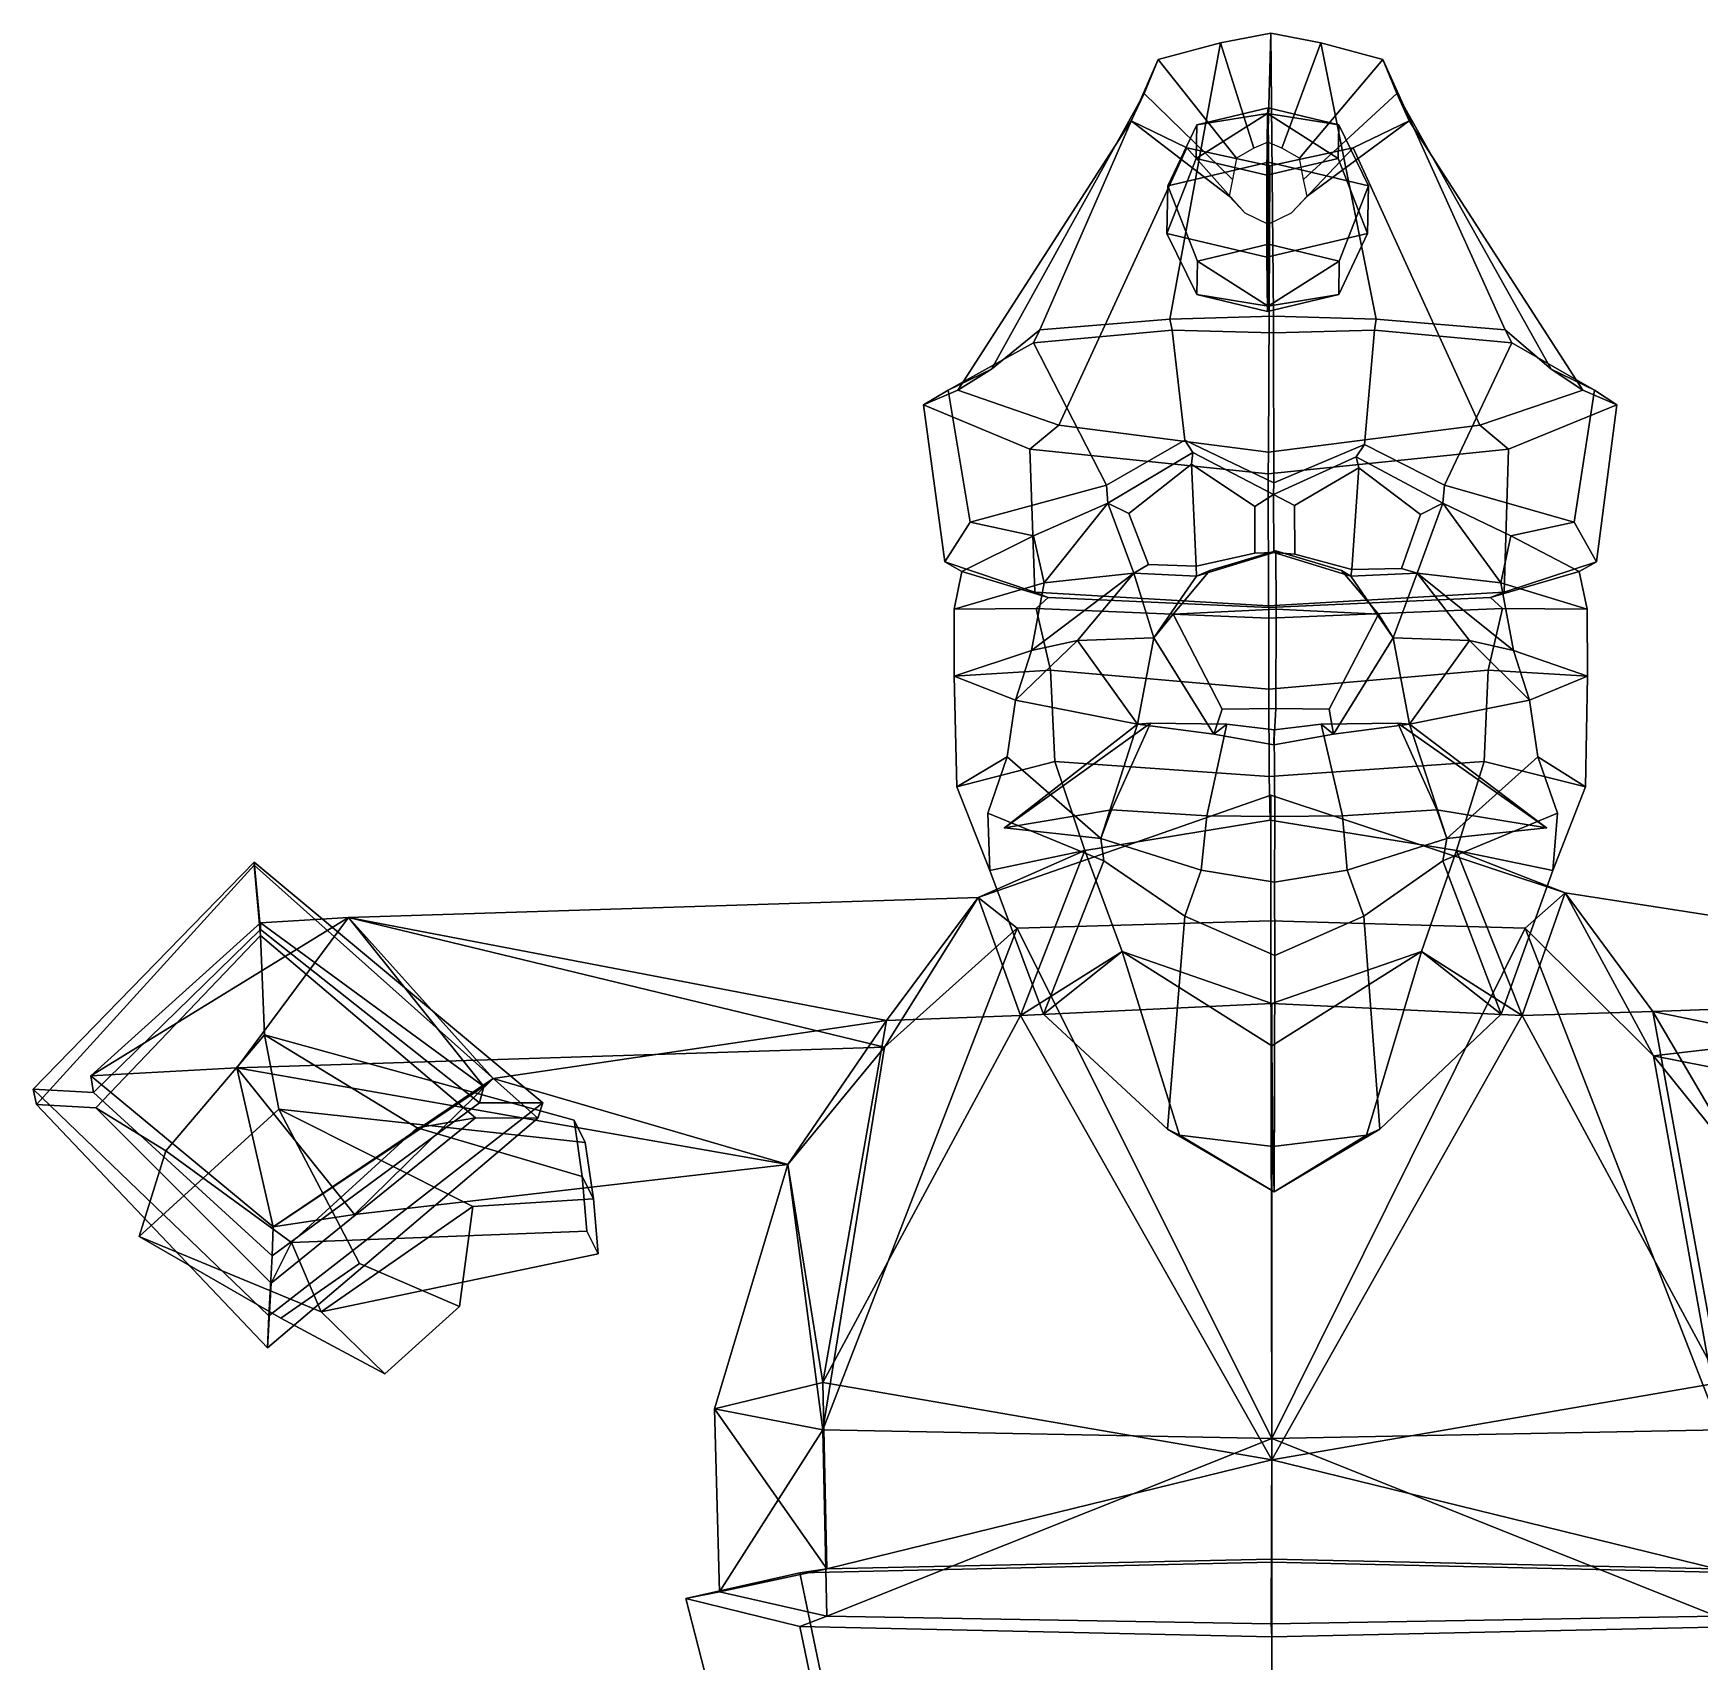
# Model space of a CAD drawing. Extents: x -239 to 241, y -156 to 322.
# Drawn here: x -239.1 to 80.6, y 9.8 to 322.1 of the extents above; entities that cross this region are included whole.
import ezdxf

# ---------------------------------------------------------------- set-up
doc = ezdxf.new("R2010")
doc.units = 0

msp = doc.modelspace()

# ---------------------------------------------------------------- linework, layer by layer
for p in [(-52.798885, 169.666107, 100.521751), (51.203724, 169.666107, 99.61412)]:
    msp.add_point(p)
for points in [[(-46.016918, 265.213959, 81.123314), (-21.045794, 267.260712, 93.713158), (-11.34784, 320.220154, 43.731018), (-23.301086, 317.052856, 41.160538)], [(-4.957281, 300.050537, -12.297106), (-8.289583, 298.093048, -11.343054), (-23.301086, 317.052856, 41.160538), (-11.34784, 320.220154, 43.731018)], [(-1.193587, 267.825073, 100.953796), (-1.708077, 322.068573, 45.207901), (-11.34784, 320.220154, 43.731018), (-21.045794, 267.260712, 93.713158)], [(-2.266672, 301.192902, -12.860397), (-4.957281, 300.050537, -12.297106), (-11.34784, 320.220154, 43.731018), (-1.708077, 322.068573, 45.207901)], [(-2.266672, 301.192902, -12.860397), (-1.708077, 322.068573, 45.207901), (7.904441, 320.220154, 43.563007), (0.433358, 300.050537, -12.344149)], [(-1.193587, 267.825073, 100.953796), (18.529222, 267.260712, 93.36779), (7.904441, 320.220154, 43.563007), (-1.708077, 322.068573, 45.207901)], [(0.433358, 300.050537, -12.344149), (7.904441, 320.220154, 43.563007), (19.811003, 317.052856, 40.784302), (3.781802, 298.093048, -11.448397)], [(43.276825, 265.213959, 80.344048), (19.811003, 317.052856, 40.784302), (7.904441, 320.220154, 43.563007), (18.529222, 267.260712, 93.36779)], [(-55.29467, 257.657654, 53.979977), (-46.016918, 265.213959, 81.123314), (-23.301086, 317.052856, 41.160538), (-26.027689, 310.529297, 35.675148)], [(-8.289583, 298.093048, -11.343054), (-9.022946, 294.06131, -9.431495), (-26.027689, 310.529297, 35.675148), (-23.301086, 317.052856, 41.160538)], [(3.781802, 298.093048, -11.448397), (19.811003, 317.052856, 40.784302), (22.44145, 310.529297, 35.252163), (4.548412, 294.06131, -9.549928)], [(52.079441, 257.657654, 53.042923), (22.44145, 310.529297, 35.252163), (19.811003, 317.052856, 40.784302), (43.276825, 265.213959, 80.344048)], [(-61.763802, 253.623352, 31.18281), (-55.29467, 257.657654, 53.979977), (-26.027689, 310.529297, 35.675148), (-28.518732, 305.26712, 31.252943)], [(-9.022946, 294.06131, -9.431495), (-9.696171, 290.809143, -7.888837), (-28.518732, 305.26712, 31.252943), (-26.027689, 310.529297, 35.675148)], [(4.548412, 294.06131, -9.549928), (22.44145, 310.529297, 35.252163), (24.854939, 305.26709, 30.787159), (5.248457, 290.809143, -8.019254)], [(58.149715, 253.623352, 30.136326), (24.854939, 305.26709, 30.787159), (22.44145, 310.529297, 35.252163), (52.079441, 257.657654, 53.042923)], [(-2.125353, 297.36087, 2.189), (-2.228648, 307.75589, -9.647657), (-15.895762, 304.530701, -16.260134), (-21.453592, 292.799805, -7.162437)], [(-2.228648, 307.75589, -9.647657), (-2.368761, 306.717957, -25.703238), (-15.895762, 304.530701, -16.260134)], [(-2.228648, 307.75589, -9.647657), (11.321014, 304.530701, -16.497646), (-2.368761, 306.717957, -25.703238)], [(-2.125353, 297.36087, 2.189), (17.036736, 292.799774, -7.498328), (11.321014, 304.530701, -16.497646), (-2.228648, 307.75589, -9.647657)], [(-42.355862, 246.895813, 10.474857), (-61.763802, 253.623352, 31.18281), (-28.518732, 305.26712, 31.252943), (-17.839388, 300.123169, 26.815699)], [(-9.696171, 290.809143, -7.888837), (-6.682232, 287.630066, -6.412876), (-17.839388, 300.123169, 26.815699), (-28.518732, 305.26712, 31.252943)], [(-21.453592, 292.799805, -7.162437), (-15.895762, 304.530701, -16.260134), (-16.013247, 298.080322, -29.722599), (-21.61974, 283.677551, -26.201311)], [(-15.895762, 304.530701, -16.260134), (-2.368761, 306.717957, -25.703238), (-16.013247, 298.080322, -29.722599)], [(-2.368761, 306.717957, -25.703238), (-2.463616, 294.855103, -36.572643), (-16.013247, 298.080322, -29.722599)], [(-2.368761, 306.717957, -25.703238), (11.203531, 298.080322, -29.96011), (-2.463616, 294.855103, -36.572643)], [(11.321014, 304.530701, -16.497646), (11.203531, 298.080322, -29.96011), (-2.368761, 306.717957, -25.703238)], [(5.248457, 290.809143, -8.019254), (24.854939, 305.26709, 30.787159), (14.09977, 300.123169, 26.53697), (2.260732, 287.630066, -6.490918)], [(17.036736, 292.799774, -7.498328), (16.870588, 283.677551, -26.537201), (11.203531, 298.080322, -29.96011), (11.321014, 304.530701, -16.497646)], [(38.383312, 246.895813, 9.770247), (14.09977, 300.123169, 26.53697), (24.854939, 305.26709, 30.787159), (58.149715, 253.623352, 30.136326)], [(-2.15047, 241.736938, -8.692386), (-42.355862, 246.895813, 10.474857), (-17.839388, 300.123169, 26.815699), (-1.895349, 296.657776, 23.749998)], [(-16.013247, 298.080322, -29.722599), (-2.463616, 294.855103, -36.572643), (-2.457648, 279.116455, -35.888664), (-21.61974, 283.677551, -26.201311)], [(-2.125353, 297.36087, 2.189), (-21.453592, 292.799805, -7.162437), (-15.786498, 278.397034, -3.739472), (-2.119384, 281.622223, 2.873005)], [(-6.682232, 287.630066, -6.412876), (-2.20192, 285.488342, -5.439939), (-1.895349, 296.657776, 23.749998), (-17.839388, 300.123169, 26.815699)], [(11.203531, 298.080322, -29.96011), (16.870588, 283.677551, -26.537201), (-2.457648, 279.116455, -35.888664), (-2.463616, 294.855103, -36.572643)], [(2.260732, 287.630066, -6.490918), (14.09977, 300.123169, 26.53697), (-1.895349, 296.657776, 23.749998), (-2.20192, 285.488342, -5.439939)], [(-2.15047, 241.736938, -8.692386), (-1.895349, 296.657776, 23.749998), (14.09977, 300.123169, 26.53697), (38.383312, 246.895813, 9.770247)], [(-2.125353, 297.36087, 2.189), (-2.119384, 281.622223, 2.873005), (11.430277, 278.397034, -3.976984), (17.036736, 292.799774, -7.498328)], [(-21.453592, 292.799805, -7.162437), (-21.61974, 283.677551, -26.201311), (-15.903982, 271.946686, -17.201937), (-15.786498, 278.397034, -3.739472)], [(17.036736, 292.799774, -7.498328), (11.430277, 278.397034, -3.976984), (11.312793, 271.946655, -17.439449), (16.870588, 283.677551, -26.537201)], [(-15.903982, 271.946686, -17.201937), (-21.61974, 283.677551, -26.201311), (-2.457648, 279.116455, -35.888664), (-2.354352, 268.721466, -24.051981)], [(-2.119384, 281.622223, 2.873005), (-15.786498, 278.397034, -3.739472), (-2.214247, 269.759399, -7.996341)], [(11.312793, 271.946655, -17.439449), (-2.354352, 268.721466, -24.051981), (-2.457648, 279.116455, -35.888664), (16.870588, 283.677551, -26.537201)], [(-2.119384, 281.622223, 2.873005), (-2.214247, 269.759399, -7.996341), (11.430277, 278.397034, -3.976984)], [(-15.786498, 278.397034, -3.739472), (-15.903982, 271.946686, -17.201937), (-2.214247, 269.759399, -7.996341)], [(11.430277, 278.397034, -3.976984), (-2.214247, 269.759399, -7.996341), (11.312793, 271.946655, -17.439449)], [(-2.214247, 269.759399, -7.996341), (-15.903982, 271.946686, -17.201937), (-2.354352, 268.721466, -24.051981)], [(-2.214247, 269.759399, -7.996341), (-2.354352, 268.721466, -24.051981), (11.312793, 271.946655, -17.439449)], [(-20.613739, 265.158417, 98.683395), (-21.045794, 267.260712, 93.713158), (-46.016918, 265.213959, 81.123314), (-47.218262, 262.681, 85.827499)], [(-1.161332, 264.602722, 104.649849), (-1.193587, 267.825073, 100.953796), (-21.045794, 267.260712, 93.713158), (-20.613739, 265.158417, 98.683395)], [(-1.161332, 264.602722, 104.649849), (18.183979, 265.158417, 98.34481), (18.529222, 267.260712, 93.36779), (-1.193587, 267.825073, 100.953796)], [(18.183979, 265.158417, 98.34481), (44.560089, 262.681, 85.02655), (43.276825, 265.213959, 80.344048), (18.529222, 267.260712, 93.36779)], [(-47.218262, 262.681, 85.827499), (-46.016918, 265.213959, 81.123314), (-55.29467, 257.657654, 53.979977), (-63.579624, 253.647614, 55.589005)], [(-33.249317, 235.43335, 92.817757), (-47.218262, 262.681, 85.827499), (-63.579624, 253.647614, 55.589005), (-59.36562, 228.281677, 74.700516)], [(-18.214466, 244.02417, 103.536911), (-20.613739, 265.158417, 98.683395), (-47.218262, 262.681, 85.827499), (-33.249317, 235.43335, 92.817757)], [(-1.133217, 235.832001, 107.871567), (-1.161332, 264.602722, 104.649849), (-20.613739, 265.158417, 98.683395), (-18.214466, 244.02417, 103.536911)], [(-1.133217, 235.832001, 107.871567), (16.274323, 243.222382, 103.331535), (18.183979, 265.158417, 98.34481), (-1.161332, 264.602722, 104.649849)], [(16.274323, 243.222382, 103.331535), (31.587269, 235.43335, 92.25193), (44.560089, 262.681, 85.02655), (18.183979, 265.158417, 98.34481)], [(31.587269, 235.43335, 92.25193), (56.511402, 228.281677, 73.689255), (60.391212, 253.647583, 54.507111), (44.560089, 262.681, 85.02655)], [(44.560089, 262.681, 85.02655), (60.391212, 253.647583, 54.507111), (52.079441, 257.657654, 53.042923), (43.276825, 265.213959, 80.344048)], [(-63.579624, 253.647614, 55.589005), (-55.29467, 257.657654, 53.979977), (-61.763802, 253.623352, 31.18281), (-68.329643, 250.827148, 29.903631)], [(60.391212, 253.647583, 54.507111), (64.69223, 250.827148, 28.74275), (58.149715, 253.623352, 30.136326), (52.079441, 257.657654, 53.042923)], [(-59.36562, 228.281677, 74.700516), (-63.579624, 253.647614, 55.589005), (-68.329643, 250.827148, 29.903631), (-64.262459, 220.673828, 37.660706)], [(-68.329643, 250.827148, 29.903631), (-61.763802, 253.623352, 31.18281), (-42.355862, 246.895813, 10.474857), (-47.913097, 242.33902, 7.230914)], [(64.69223, 250.827148, 28.74275), (43.883091, 242.33902, 6.429809), (38.383312, 246.895813, 9.770247), (58.149715, 253.623352, 30.136326)], [(56.511402, 228.281677, 73.689255), (60.761047, 220.673828, 36.569626), (64.69223, 250.827148, 28.74275), (60.391212, 253.647583, 54.507111)], [(-64.262459, 220.673828, 37.660706), (-68.329643, 250.827148, 29.903631), (-47.913097, 242.33902, 7.230914), (-46.977295, 214.858215, 11.865038)], [(60.761047, 220.673828, 36.569626), (43.028313, 214.858215, 11.079559), (43.883091, 242.33902, 6.429809), (64.69223, 250.827148, 28.74275)], [(-47.913097, 242.33902, 7.230914), (-42.355862, 246.895813, 10.474857), (-2.15047, 241.736938, -8.692386), (-2.186178, 237.607727, -12.784076)], [(43.883091, 242.33902, 6.429809), (-2.186178, 237.607727, -12.784076), (-2.15047, 241.736938, -8.692386), (38.383312, 246.895813, 9.770247)], [(-18.214466, 244.02417, 103.536911), (-33.249317, 235.43335, 92.817757), (-32.969028, 231.943481, 91.393028), (-16.656528, 241.647827, 102.29776)], [(-1.133217, 235.832001, 107.871567), (-18.214466, 244.02417, 103.536911), (-16.656528, 241.647827, 102.29776), (-1.157033, 233.611633, 105.142509)], [(-1.133217, 235.832001, 107.871567), (-1.157033, 233.611633, 105.142509), (14.694993, 240.846039, 102.119766), (16.274323, 243.222382, 103.331535)], [(16.274323, 243.222382, 103.331535), (14.694993, 240.846039, 102.119766), (31.282156, 231.943481, 90.832314), (31.587269, 235.43335, 92.25193)], [(-46.977295, 214.858215, 11.865038), (-47.913097, 242.33902, 7.230914), (-2.186178, 237.607727, -12.784076), (-2.145494, 212.233398, -8.122113)], [(-16.936155, 239.455139, 99.917992), (-16.656528, 241.647827, 102.29776), (-32.969028, 231.943481, 91.393028), (-28.94924, 229.983093, 91.266853)], [(-16.936155, 239.455139, 99.917992), (-4.766004, 231.334656, 102.41774), (-1.157033, 233.611633, 105.142509), (-16.656528, 241.647827, 102.29776)], [(43.028313, 214.858215, 11.079559), (-2.145494, 212.233398, -8.122113), (-2.186178, 237.607727, -12.784076), (43.883091, 242.33902, 6.429809)], [(15.1792, 238.741089, 99.520386), (14.694993, 240.846039, 102.119766), (-1.157033, 233.611633, 105.142509), (2.858393, 231.474426, 102.516129)], [(15.1792, 238.741089, 99.520386), (27.000891, 229.805298, 88.27845), (31.282156, 231.943481, 90.832314), (14.694993, 240.846039, 102.119766)], [(-16.032545, 219.882507, 100.401527), (-16.936155, 239.455139, 99.917992), (-28.94924, 229.983093, 91.266853), (-25.166777, 220.207581, 95.313988)], [(-4.766004, 231.334656, 102.41774), (-16.936155, 239.455139, 99.917992), (-16.032545, 219.882507, 100.401527), (-4.749268, 222.38147, 104.335449)], [(2.858393, 231.474426, 102.516129), (2.877245, 222.160095, 104.676338), (13.86272, 219.199829, 99.587341), (15.1792, 238.741089, 99.520386)], [(13.86272, 219.199829, 99.587341), (23.369175, 219.444489, 93.1437), (27.000891, 229.805298, 88.27845), (15.1792, 238.741089, 99.520386)], [(-47.193382, 225.704834, 75.414925), (-32.969028, 231.943481, 91.393028), (-33.249317, 235.43335, 92.817757), (-59.36562, 228.281677, 74.700516)], [(-4.749268, 222.38147, 104.335449), (-1.136327, 222.515228, 107.51519), (-1.157033, 233.611633, 105.142509), (-4.766004, 231.334656, 102.41774)], [(2.877245, 222.160095, 104.676338), (2.858393, 231.474426, 102.516129), (-1.157033, 233.611633, 105.142509), (-1.136327, 222.515228, 107.51519)], [(44.353481, 225.704834, 74.615997), (56.511402, 228.281677, 73.689255), (31.587269, 235.43335, 92.25193), (31.282156, 231.943481, 90.832314)], [(-45.207764, 216.699585, 76.880692), (-32.969028, 231.943481, 91.393028), (-47.193382, 225.704834, 75.414925)], [(-27.993561, 218.498383, 96.550941), (-32.969028, 231.943481, 91.393028), (-45.207764, 216.699585, 76.880692)], [(-25.166777, 220.207581, 95.313988), (-28.94924, 229.983093, 91.266853), (-32.969028, 231.943481, 91.393028), (-27.993561, 218.498383, 96.550941)], [(23.369175, 219.444489, 93.1437), (26.397467, 218.498383, 96.076271), (31.282156, 231.943481, 90.832314), (27.000891, 229.805298, 88.27845)], [(26.397467, 218.498383, 96.076271), (42.393742, 216.699585, 76.116196), (31.282156, 231.943481, 90.832314)], [(42.393742, 216.699585, 76.116196), (44.353481, 225.704834, 74.615997), (31.282156, 231.943481, 90.832314)], [(-59.36562, 228.281677, 74.700516), (-64.262459, 220.673828, 37.660706), (-60.944195, 218.82135, 39.103947), (-47.193382, 225.704834, 75.414925)], [(56.511402, 228.281677, 73.689255), (44.353481, 225.704834, 74.615997), (57.468483, 218.82135, 38.07056), (60.761047, 220.673828, 36.569626)], [(-47.193382, 225.704834, 75.414925), (-60.944195, 218.82135, 39.103947), (-62.430485, 211.603699, 41.187027), (-45.207764, 216.699585, 76.880692)], [(44.353481, 225.704834, 74.615997), (42.393742, 216.699585, 76.116196), (58.990891, 211.603699, 40.127384), (57.468483, 218.82135, 38.07056)], [(-64.262459, 220.673828, 37.660706), (-46.977295, 214.858215, 11.865038), (-44.381195, 213.875488, 12.996301), (-60.944195, 218.82135, 39.103947)], [(-0.703815, 211.5979, 127.467056), (-0.751813, 222.842651, 121.967117), (-13.40113, 219.016205, 118.992241), (-20.457964, 210.65387, 121.256874)], [(-16.032545, 219.882507, 100.401527), (-15.978366, 217.970886, 102.840485), (-1.136327, 222.515228, 107.51519), (-4.749268, 222.38147, 104.335449)], [(-0.751813, 222.842651, 121.967117), (-1.136327, 222.515228, 107.51519), (-15.978366, 217.970886, 102.840485), (-13.40113, 219.016205, 118.992241)], [(-0.751813, 222.842651, 121.967117), (11.843656, 219.016205, 118.771927), (13.621864, 217.970886, 102.582161), (-1.136327, 222.515228, 107.51519)], [(13.86272, 219.199829, 99.587341), (2.877245, 222.160095, 104.676338), (-1.136327, 222.515228, 107.51519), (13.621864, 217.970886, 102.582161)], [(-0.703815, 211.5979, 127.467056), (18.938938, 210.65387, 120.913055), (11.843656, 219.016205, 118.771927), (-0.751813, 222.842651, 121.967117)], [(60.761047, 220.673828, 36.569626), (57.468483, 218.82135, 38.07056), (40.452351, 213.875488, 12.255959), (43.028313, 214.858215, 11.079559)], [(-62.430485, 211.603699, 41.187027), (-60.944195, 218.82135, 39.103947), (-44.381195, 213.875488, 12.996301), (-46.710777, 211.730011, 11.032959)], [(-47.637215, 203.674683, 78.302826), (-27.993561, 218.498383, 96.550941), (-45.207764, 216.699585, 76.880692)], [(-38.781509, 205.613159, 101.380798), (-27.993561, 218.498383, 96.550941), (-47.637215, 203.674683, 78.302826)], [(-38.781509, 205.613159, 101.380798), (-24.12417, 206.124725, 104.247925), (-27.993561, 218.498383, 96.550941)], [(-16.032545, 219.882507, 100.401527), (-25.166777, 220.207581, 95.313988), (-27.993561, 218.498383, 96.550941), (-15.978366, 217.970886, 102.840485)], [(-24.12417, 206.124725, 104.247925), (-15.978366, 217.970886, 102.840485), (-27.993561, 218.498383, 96.550941)], [(-20.457964, 210.65387, 121.256874), (-13.40113, 219.016205, 118.992241), (-15.978366, 217.970886, 102.840485), (-24.12417, 206.124725, 104.247925)], [(18.938938, 210.65387, 120.913055), (21.790993, 206.124725, 103.847221), (13.621864, 217.970886, 102.582161), (11.843656, 219.016205, 118.771927)], [(13.86272, 219.199829, 99.587341), (13.621864, 217.970886, 102.582161), (26.397467, 218.498383, 96.076271), (23.369175, 219.444489, 93.1437)], [(21.790993, 206.124725, 103.847221), (26.397467, 218.498383, 96.076271), (13.621864, 217.970886, 102.582161)], [(36.396061, 205.613159, 100.724724), (26.397467, 218.498383, 96.076271), (21.790993, 206.124725, 103.847221)], [(36.396061, 205.613159, 100.724724), (44.847649, 203.674683, 77.495712), (26.397467, 218.498383, 96.076271)], [(44.847649, 203.674683, 77.495712), (42.393742, 216.699585, 76.116196), (26.397467, 218.498383, 96.076271)], [(58.990891, 211.603699, 40.127384), (42.747307, 211.730011, 10.252258), (40.452351, 213.875488, 12.255959), (57.468483, 218.82135, 38.07056)], [(-45.207764, 216.699585, 76.880692), (-62.430485, 211.603699, 41.187027), (-62.41975, 198.76059, 44.912895), (-47.637215, 203.674683, 78.302826)], [(-46.977295, 214.858215, 11.865038), (-2.145494, 212.233398, -8.122113), (-2.113292, 211.914642, -4.432255), (-44.381195, 213.875488, 12.996301)], [(43.028313, 214.858215, 11.079559), (40.452351, 213.875488, 12.255959), (-2.113292, 211.914642, -4.432255), (-2.145494, 212.233398, -8.122113)], [(42.393742, 216.699585, 76.116196), (44.847649, 203.674683, 77.495712), (59.045189, 198.76059, 43.852871), (58.990891, 211.603699, 40.127384)], [(-62.41975, 198.76059, 44.912895), (-62.430485, 211.603699, 41.187027), (-46.710777, 211.730011, 11.032959), (-43.966877, 199.939545, 10.920696)], [(-46.710777, 211.730011, 11.032959), (-44.381195, 213.875488, 12.996301), (-2.113292, 211.914642, -4.432255), (-2.112309, 209.871094, -4.319613)], [(-43.966877, 199.939545, 10.920696), (-46.710777, 211.730011, 11.032959), (-2.112309, 209.871094, -4.319613), (-2.085326, 196.26532, -1.227688)], [(-0.737218, 192.559631, 123.639603), (-0.703815, 211.5979, 127.467056), (-20.457964, 210.65387, 121.256874), (-11.057559, 192.458191, 118.474487)], [(42.747307, 211.730011, 10.252258), (-2.112309, 209.871094, -4.319613), (-2.113292, 211.914642, -4.432255), (40.452351, 213.875488, 12.255959)], [(40.001869, 199.939545, 10.187901), (-2.085326, 196.26532, -1.227688), (-2.112309, 209.871094, -4.319613), (42.747307, 211.730011, 10.252258)], [(-0.737218, 192.559631, 123.639603), (9.491407, 192.458191, 118.295158), (18.938938, 210.65387, 120.913055), (-0.703815, 211.5979, 127.467056)], [(59.045189, 198.76059, 43.852871), (40.001869, 199.939545, 10.187901), (42.747307, 211.730011, 10.252258), (58.990891, 211.603699, 40.127384)], [(-11.057559, 192.458191, 118.474487), (-20.457964, 210.65387, 121.256874), (-24.12417, 206.124725, 104.247925), (-12.615563, 187.638947, 106.101372)], [(9.491407, 192.458191, 118.295158), (10.316484, 187.638947, 105.901245), (21.790993, 206.124725, 103.847221), (18.938938, 210.65387, 120.913055)], [(-50.698158, 194.152405, 78.904305), (-38.781509, 205.613159, 101.380798), (-47.637215, 203.674683, 78.302826)], [(-27.296, 189.541931, 100.057373), (-38.781509, 205.613159, 101.380798), (-50.698158, 194.152405, 78.904305)], [(-27.296, 189.541931, 100.057373), (-24.12417, 206.124725, 104.247925), (-38.781509, 205.613159, 101.380798)], [(-12.615563, 187.638947, 106.101372), (-24.12417, 206.124725, 104.247925), (-27.296, 189.541931, 100.057373)], [(10.316484, 187.638947, 105.901245), (24.889202, 189.541931, 99.601959), (21.790993, 206.124725, 103.847221)], [(24.889202, 189.541931, 99.601959), (36.396061, 205.613159, 100.724724), (21.790993, 206.124725, 103.847221)], [(24.889202, 189.541931, 99.601959), (47.918621, 194.152405, 78.043678), (36.396061, 205.613159, 100.724724)], [(47.918621, 194.152405, 78.043678), (44.847649, 203.674683, 77.495712), (36.396061, 205.613159, 100.724724)], [(-47.637215, 203.674683, 78.302826), (-62.41975, 198.76059, 44.912895), (-50.698158, 194.152405, 78.904305)], [(44.847649, 203.674683, 77.495712), (47.918621, 194.152405, 78.043678), (59.045189, 198.76059, 43.852871)], [(-61.949333, 177.519287, 48.814148), (-62.41975, 198.76059, 44.912895), (-43.966877, 199.939545, 10.920696), (-43.130383, 182.423065, 15.933768)], [(-52.290997, 183.320526, 80.389847), (-50.698158, 194.152405, 78.904305), (-62.41975, 198.76059, 44.912895), (-61.949333, 177.519287, 48.814148)], [(-43.130383, 182.423065, 15.933768), (-43.966877, 199.939545, 10.920696), (-2.085326, 196.26532, -1.227688), (-2.028992, 179.552002, 5.227554)], [(39.252991, 182.423065, 15.214809), (-2.028992, 179.552002, 5.227554), (-2.085326, 196.26532, -1.227688), (40.001869, 199.939545, 10.187901)], [(58.642933, 177.519287, 47.761738), (39.252991, 182.423065, 15.214809), (40.001869, 199.939545, 10.187901), (59.045189, 198.76059, 43.852871)], [(49.537148, 183.320526, 79.501198), (58.642933, 177.519287, 47.761738), (59.045189, 198.76059, 43.852871), (47.918621, 194.152405, 78.043678)], [(-52.290997, 183.320526, 80.389847), (-34.325481, 167.623596, 109.086716), (-27.296, 189.541931, 100.057373), (-50.698158, 194.152405, 78.904305)], [(-0.737218, 192.559631, 123.639603), (-11.057559, 192.458191, 118.474487), (-12.615563, 187.638947, 106.101372), (-1.095365, 185.572083, 112.208946)], [(-0.737218, 192.559631, 123.639603), (-1.095365, 185.572083, 112.208946), (10.316484, 187.638947, 105.901245), (9.491407, 192.458191, 118.295158)], [(49.537148, 183.320526, 79.501198), (47.918621, 194.152405, 78.043678), (24.889202, 189.541931, 99.601959), (32.075195, 167.623596, 108.507233)], [(-32.245674, 173.143646, 118.567032), (-24.807117, 189.789001, 114.10614), (-52.798885, 169.666107, 100.521751)], [(-24.807117, 189.789001, 114.10614), (-27.296, 189.541931, 100.057373), (-52.798885, 169.666107, 100.521751)], [(-52.798885, 169.666107, 100.521751), (-27.296, 189.541931, 100.057373), (-34.325481, 167.623596, 109.086716)], [(-10.10902, 189.542419, 114.125214), (-24.807117, 189.789001, 114.10614), (-32.245674, 173.143646, 118.567032), (-13.955377, 171.994019, 127.273804)], [(-24.807117, 189.789001, 114.10614), (-10.10902, 189.542419, 114.125214), (-12.615563, 187.638947, 106.101372), (-27.296, 189.541931, 100.057373)], [(-13.955377, 171.994019, 127.273804), (-0.958749, 171.872925, 127.863396), (-1.054052, 188.463776, 116.942963), (-10.10902, 189.542419, 114.125214)], [(-1.054052, 188.463776, 116.942963), (-1.095365, 185.572083, 112.208946), (-12.615563, 187.638947, 106.101372), (-10.10902, 189.542419, 114.125214)], [(-1.054052, 188.463776, 116.942963), (7.950362, 189.542419, 113.967613), (10.316484, 187.638947, 105.901245), (-1.095365, 185.572083, 112.208946)], [(12.025608, 171.994019, 127.047066), (7.950362, 189.542419, 113.967613), (-1.054052, 188.463776, 116.942963), (-0.958749, 171.872925, 127.863396)], [(7.950362, 189.542419, 113.967613), (12.025608, 171.994019, 127.047066), (30.161163, 173.143646, 118.022408), (22.645887, 189.788971, 113.692017)], [(22.645887, 189.788971, 113.692017), (24.889202, 189.541931, 99.601959), (10.316484, 187.638947, 105.901245), (7.950362, 189.542419, 113.967613)], [(30.161163, 173.143646, 118.022408), (51.203724, 169.666107, 99.61412), (22.645887, 189.788971, 113.692017)], [(22.645887, 189.788971, 113.692017), (51.203724, 169.666107, 99.61412), (24.889202, 189.541931, 99.601959)], [(51.203724, 169.666107, 99.61412), (32.075195, 167.623596, 108.507233), (24.889202, 189.541931, 99.601959)], [(-55.56826, 161.511047, 54.805782), (-55.974976, 172.517029, 84.903152), (-52.290997, 183.320526, 80.389847), (-61.949333, 177.519287, 48.814148)], [(-55.56826, 161.511047, 54.805782), (-61.949333, 177.519287, 48.814148), (-43.130383, 182.423065, 15.933768), (-37.374996, 165.357941, 37.736629)], [(-52.290997, 183.320526, 80.389847), (-55.974976, 172.517029, 84.903152), (-33.717094, 163.357574, 100.514748), (-34.325481, 167.623596, 109.086716)], [(-37.374996, 165.357941, 37.736629), (-43.130383, 182.423065, 15.933768), (-2.028992, 179.552002, 5.227554), (-1.819632, 171.144531, 12.602828)], [(33.929283, 165.357941, 37.493519), (-1.819632, 171.144531, 12.602828), (-2.028992, 179.552002, 5.227554), (39.252991, 182.423065, 15.214809)], [(49.537148, 183.320526, 79.501198), (32.075195, 167.623596, 108.507233), (31.317297, 163.357544, 99.947197), (53.299335, 172.517029, 83.949516)], [(52.367397, 161.511047, 53.863827), (33.929283, 165.357941, 37.493519), (39.252991, 182.423065, 15.214809), (58.642933, 177.519287, 47.761738)], [(52.367397, 161.511047, 53.863827), (58.642933, 177.519287, 47.761738), (49.537148, 183.320526, 79.501198), (53.299335, 172.517029, 83.949516)], [(-1.682936, 175.934204, 10.278132), (-1.699013, 151.87204, -43.799065), (-50.373993, 150.407318, -32.941677), (-57.807781, 156.293427, 7.563293)], [(-1.682936, 175.934204, 10.278132), (-57.807781, 156.293427, 7.563293), (-37.374996, 165.357941, 37.736629), (-1.819632, 171.144531, 12.602828)], [(-1.819632, 171.144531, 12.602828), (33.929283, 165.357941, 37.493519), (54.770676, 157.228821, 6.960932), (-1.682936, 175.934204, 10.278132)], [(-1.682936, 175.934204, 10.278132), (54.770676, 157.228821, 6.960932), (47.100212, 150.407318, -32.941681), (-1.699013, 151.87204, -43.799065)], [(-34.325481, 167.623596, 109.086716), (-32.245674, 173.143646, 118.567032), (-52.798885, 169.666107, 100.521751)], [(-13.955377, 171.994019, 127.273804), (-32.245674, 173.143646, 118.567032), (-34.325481, 167.623596, 109.086716), (-15.033192, 161.587524, 118.547974)], [(12.025608, 171.994019, 127.047066), (12.95097, 161.587524, 118.303757), (32.075195, 167.623596, 108.507233), (30.161163, 173.143646, 118.022408)], [(32.075195, 167.623596, 108.507233), (51.203724, 169.666107, 99.61412), (30.161163, 173.143646, 118.022408)], [(-33.717094, 163.357574, 100.514748), (-55.974976, 172.517029, 84.903152), (-55.56826, 161.511047, 54.805782), (-45.32135, 133.965942, 74.10939)], [(-0.958749, 171.872925, 127.863396), (-13.955377, 171.994019, 127.273804), (-15.033192, 161.587524, 118.547974), (-0.990634, 159.289429, 124.209801)], [(-0.958749, 171.872925, 127.863396), (-0.990634, 159.289429, 124.209801), (12.95097, 161.587524, 118.303757), (12.025608, 171.994019, 127.047066)], [(31.317297, 163.357544, 99.947197), (42.458942, 133.965942, 73.34333), (52.367397, 161.511047, 53.863827), (53.299335, 172.517029, 83.949516)], [(-18.188164, 152.742859, 121.69265), (-15.033192, 161.587524, 118.547974), (-34.325481, 167.623596, 109.086716), (-33.717094, 163.357574, 100.514748)], [(16.160343, 152.742859, 121.392883), (31.317297, 163.357544, 99.947197), (32.075195, 167.623596, 108.507233), (12.95097, 161.587524, 118.303757)], [(-238.453995, 116.607117, 122.047386), (-196.698654, 162.550171, 125.221764), (-196.716782, 163.074097, 92.830582), (-239.074585, 119.562439, 89.064117)], [(-239.074585, 119.562439, 89.064117), (-196.716782, 163.074097, 92.830582), (-195.485901, 150.176147, 91.748535), (-227.529343, 118.91507, 89.03849)], [(-141.340073, 116.931244, 89.086708), (-196.716782, 163.074097, 92.830582), (-196.698654, 162.550171, 125.221764), (-142.290649, 114.018188, 122.069611)], [(-141.340073, 116.931244, 89.086708), (-153.488052, 116.921753, 89.055603), (-195.485901, 150.176147, 91.748535), (-196.716782, 163.074097, 92.830582)], [(-57.807781, 156.293427, 7.563293), (-49.723335, 133.690735, 69.749969), (-37.374996, 165.357941, 37.736629)], [(-45.32135, 133.965942, 74.10939), (-55.56826, 161.511047, 54.805782), (-37.374996, 165.357941, 37.736629), (-30.235008, 145.984863, 70.592766)], [(-49.723335, 133.690735, 69.749969), (-30.235008, 145.984863, 70.592766), (-37.374996, 165.357941, 37.736629)], [(-21.488457, 111.90686, 108.509956), (-18.188164, 152.742859, 121.69265), (-33.717094, 163.357574, 100.514748), (-45.32135, 133.965942, 74.10939)], [(19.230061, 111.90686, 108.15461), (42.458942, 133.965942, 73.34333), (31.317297, 163.357544, 99.947197), (16.160343, 152.742859, 121.392883)], [(42.458942, 133.965942, 73.34333), (27.190992, 145.984863, 70.315819), (33.929283, 165.357941, 37.493519), (52.367397, 161.511047, 53.863827)], [(46.491829, 133.690735, 69.749962), (33.929283, 165.357941, 37.493519), (27.190992, 145.984863, 70.315819)], [(54.770676, 157.228821, 6.960932), (33.929283, 165.357941, 37.493519), (46.491829, 133.690735, 69.749962)], [(-238.453995, 116.607117, 122.047386), (-227.078995, 116.009277, 122.025482), (-195.493912, 149.038879, 124.088058), (-196.698654, 162.550171, 125.221764)], [(-142.290649, 114.018188, 122.069611), (-196.698654, 162.550171, 125.221764), (-195.493912, 149.038879, 124.088058), (-154.227982, 114.048004, 122.04232)], [(-0.950122, 145.2099, 128.852051), (-0.990634, 159.289429, 124.209801), (-15.033192, 161.587524, 118.547974), (-18.188164, 152.742859, 121.69265)], [(-0.950122, 145.2099, 128.852051), (16.160343, 152.742859, 121.392883), (12.95097, 161.587524, 118.303757), (-0.990634, 159.289429, 124.209801)], [(71.568993, 134.430847, 55.035244), (54.770676, 157.228821, 6.960932), (46.491829, 133.690735, 69.749962)], [(71.694962, 125.938324, -27.251738), (47.100212, 150.407318, -32.941681), (54.770676, 157.228821, 6.960932)], [(71.568993, 134.430847, 55.035244), (177.039444, 138.197327, 4.270797), (54.770676, 157.228821, 6.960932)], [(71.694962, 125.938324, -27.251738), (54.770676, 157.228821, 6.960932), (177.039444, 138.197327, 4.270797)], [(-75.41362, 132.700928, 54.977444), (-57.807781, 156.293427, 7.563293), (-178.590317, 152.467072, 5.34405)], [(-75.786453, 127.630371, -28.52125), (-178.590317, 152.467072, 5.34405), (-57.807781, 156.293427, 7.563293)], [(-75.786453, 127.630371, -28.52125), (-57.807781, 156.293427, 7.563293), (-50.373993, 150.407318, -32.941677)], [(-75.41362, 132.700928, 54.977444), (-49.723335, 133.690735, 69.749969), (-57.807781, 156.293427, 7.563293)], [(-228.020493, 122.084045, 53.063412), (-195.476974, 151.446747, 55.615005), (-178.590317, 152.467072, 5.34405)], [(-228.020493, 122.084045, 53.063412), (-178.590317, 152.467072, 5.34405), (-200.05603, 123.639771, -19.396944)], [(-227.529343, 118.91507, 89.03849), (-195.485901, 150.176147, 91.748535), (-195.476974, 151.446747, 55.615005), (-228.020493, 122.084045, 53.063412)], [(-75.786453, 127.630371, -28.52125), (-200.05603, 123.639771, -19.396944), (-178.590317, 152.467072, 5.34405)], [(-195.476974, 151.446747, 55.615005), (-195.485901, 150.176147, 91.748535), (-153.488052, 116.921753, 89.055603), (-152.681107, 120.055756, 53.080826)], [(-152.681107, 120.055756, 53.080826), (-178.590317, 152.467072, 5.34405), (-195.476974, 151.446747, 55.615005)], [(-75.41362, 132.700928, 54.977444), (-178.590317, 152.467072, 5.34405), (-150.875107, 121.604523, 38.377052)], [(-152.681107, 120.055756, 53.080826), (-150.875107, 121.604523, 38.377052), (-178.590317, 152.467072, 5.34405)], [(-87.642982, 54.204269, -65.243118), (-50.373993, 150.407318, -32.941677), (-1.538219, 52.543137, -102.634254)], [(-87.642982, 54.204269, -65.243118), (-75.786453, 127.630371, -28.52125), (-50.373993, 150.407318, -32.941677)], [(-1.538219, 52.543137, -102.634254), (-50.373993, 150.407318, -32.941677), (-1.699013, 151.87204, -43.799065)], [(-1.088173, 99.861603, 113.033318), (-0.950122, 145.2099, 128.852051), (-18.188164, 152.742859, 121.69265), (-21.488457, 111.90686, 108.509956)], [(-1.538219, 52.543137, -102.634254), (-1.699013, 151.87204, -43.799065), (47.100212, 150.407318, -32.941681)], [(84.566544, 54.204269, -65.243134), (-1.538219, 52.543137, -102.634254), (47.100212, 150.407318, -32.941681)], [(-1.088173, 99.861603, 113.033318), (19.230061, 111.90686, 108.15461), (16.160343, 152.742859, 121.392883), (-0.950122, 145.2099, 128.852051)], [(84.566544, 54.204269, -65.243134), (47.100212, 150.407318, -32.941681), (71.694962, 125.938324, -27.251738)], [(-213.678955, 107.755524, 116.178314), (-194.700073, 129.948242, 118.924431), (-195.493912, 149.038879, 124.088058), (-227.078995, 116.009277, 122.025482)], [(-165.461395, 112.149536, 112.228172), (-154.227982, 114.048004, 122.04232), (-195.493912, 149.038879, 124.088058), (-194.700073, 129.948242, 118.924431)], [(-1.538231, 136.016541, 81.122795), (-30.235008, 145.984863, 70.592766), (-49.723335, 133.690735, 69.749969)], [(-21.488457, 111.90686, 108.509956), (-45.32135, 133.965942, 74.10939), (-30.235008, 145.984863, 70.592766), (-19.208155, 110.710876, 92.612694)], [(-19.208155, 110.710876, 92.612694), (-30.235008, 145.984863, 70.592766), (-1.513635, 127.898102, 64.280807), (-1.303288, 108.579529, 88.383919)], [(-1.513635, 127.898102, 64.280807), (-30.235008, 145.984863, 70.592766), (-1.538231, 136.016541, 81.122795)], [(-1.513635, 127.898102, 64.280807), (-1.538231, 136.016541, 81.122795), (27.190992, 145.984863, 70.315819)], [(-1.538231, 136.016541, 81.122795), (46.491829, 133.690735, 69.749962), (27.190992, 145.984863, 70.315819)], [(16.672655, 110.710846, 92.299561), (-1.303288, 108.579529, 88.383919), (-1.513635, 127.898102, 64.280807), (27.190992, 145.984863, 70.315819)], [(19.230061, 111.90686, 108.15461), (16.672655, 110.710846, 92.299561), (27.190992, 145.984863, 70.315819), (42.458942, 133.965942, 73.34333)], [(71.568993, 134.430847, 55.035244), (144.807983, 119.471069, 42.008675), (177.039444, 138.197327, 4.270797)], [(71.694962, 125.938324, -27.251738), (177.039444, 138.197327, 4.270797), (193.440277, 101.916092, -13.608107)], [(-1.538233, 48.456268, 135.237167), (-1.538231, 136.016541, 81.122795), (-49.723335, 133.690735, 69.749969)], [(-1.538233, 48.456268, 135.237167), (46.491829, 133.690735, 69.749962), (-1.538231, 136.016541, 81.122795)], [(84.566536, 63.311539, 102.663918), (71.568993, 134.430847, 55.035244), (46.491829, 133.690735, 69.749962)], [(84.566536, 63.311539, 102.663918), (89.670868, 103.665619, 12.556811), (71.568993, 134.430847, 55.035244)], [(89.670868, 103.665619, 12.556811), (144.807983, 119.471069, 42.008675), (71.568993, 134.430847, 55.035244)], [(-94.323395, 105.105072, 10.179139), (-75.41362, 132.700928, 54.977444), (-150.875107, 121.604523, 38.377052)], [(-87.642998, 63.311539, 102.663933), (-75.41362, 132.700928, 54.977444), (-94.323395, 105.105072, 10.179139)], [(-1.538233, 48.456268, 135.237167), (-49.723335, 133.690735, 69.749969), (-87.642998, 63.311539, 102.663933)], [(-87.642998, 63.311539, 102.663933), (-49.723335, 133.690735, 69.749969), (-75.41362, 132.700928, 54.977444)], [(-1.538233, 48.456268, 135.237167), (84.566536, 63.311539, 102.663918), (46.491829, 133.690735, 69.749962)], [(-218.774567, 91.288528, 151.448059), (-191.994507, 115.703918, 153.934326), (-194.700073, 129.948242, 118.924431), (-213.678955, 107.755524, 116.178314)], [(-133.825943, 102.830994, 142.884979), (-165.461395, 112.149536, 112.228172), (-194.700073, 129.948242, 118.924431), (-135.343643, 113.616882, 146.130615)], [(-133.242859, 109.299225, 158.147552), (-135.343643, 113.616882, 146.130615), (-194.700073, 129.948242, 118.924431), (-191.994507, 115.703918, 153.934326)], [(-94.323395, 105.105072, 10.179139), (-200.05603, 123.639771, -19.396944), (-75.786453, 127.630371, -28.52125)], [(-87.642982, 54.204269, -65.243118), (-94.323395, 105.105072, 10.179139), (-75.786453, 127.630371, -28.52125)], [(84.566544, 54.204269, -65.243134), (71.694962, 125.938324, -27.251738), (89.670868, 103.665619, 12.556811)], [(89.670868, 103.665619, 12.556811), (71.694962, 125.938324, -27.251738), (193.440277, 101.916092, -13.608107)], [(-193.076019, 93.128662, 50.714558), (-228.020493, 122.084045, 53.063412), (-200.05603, 123.639771, -19.396944)], [(-193.076019, 93.128662, 50.714558), (-193.268936, 87.591187, 86.488655), (-227.529343, 118.91507, 89.03849), (-228.020493, 122.084045, 53.063412)], [(-177.436264, 95.512482, 7.609951), (-200.05603, 123.639771, -19.396944), (-94.323395, 105.105072, 10.179139)], [(-193.076019, 93.128662, 50.714558), (-200.05603, 123.639771, -19.396944), (-177.436264, 95.512482, 7.609951)], [(-193.076019, 93.128662, 50.714558), (-177.436264, 95.512482, 7.609951), (-150.875107, 121.604523, 38.377052)], [(-193.076019, 93.128662, 50.714558), (-150.875107, 121.604523, 38.377052), (-152.681107, 120.055756, 53.080826)], [(-177.436264, 95.512482, 7.609951), (-94.323395, 105.105072, 10.179139), (-150.875107, 121.604523, 38.377052)], [(-193.908066, 76.088364, 85.519295), (-194.125305, 69.951218, 119.133919), (-238.453995, 116.607117, 122.047386), (-239.074585, 119.562439, 89.064117)], [(-193.908066, 76.088364, 85.519295), (-239.074585, 119.562439, 89.064117), (-227.529343, 118.91507, 89.03849), (-193.268936, 87.591187, 86.488655)], [(-152.681107, 120.055756, 53.080826), (-153.488052, 116.921753, 89.055603), (-193.268936, 87.591187, 86.488655), (-193.076019, 93.128662, 50.714558)], [(-194.125305, 69.951218, 119.133919), (-193.450653, 82.375977, 120.180923), (-227.078995, 116.009277, 122.025482), (-238.453995, 116.607117, 122.047386)], [(-189.546951, 90.161652, 110.176407), (-213.678955, 107.755524, 116.178314), (-227.078995, 116.009277, 122.025482), (-193.450653, 82.375977, 120.180923)], [(-191.61084, 75.65918, 202.647827), (-176.508804, 86.120148, 214.3974), (-191.994507, 115.703918, 153.934326), (-218.774567, 91.288528, 151.448059)], [(-193.908066, 76.088364, 85.519295), (-141.340073, 116.931244, 89.086708), (-142.290649, 114.018188, 122.069611), (-194.125305, 69.951218, 119.133919)], [(-193.908066, 76.088364, 85.519295), (-193.268936, 87.591187, 86.488655), (-153.488052, 116.921753, 89.055603), (-141.340073, 116.931244, 89.086708)], [(-157.318207, 77.897064, 209.259903), (-154.739777, 97.041946, 157.997894), (-191.994507, 115.703918, 153.934326), (-176.508804, 86.120148, 214.3974)], [(-131.600006, 98.525604, 154.904099), (-133.242859, 109.299225, 158.147552), (-191.994507, 115.703918, 153.934326), (-154.739777, 97.041946, 157.997894)], [(-194.125305, 69.951218, 119.133919), (-142.290649, 114.018188, 122.069611), (-154.227982, 114.048004, 122.04232), (-193.450653, 82.375977, 120.180923)], [(-189.546951, 90.161652, 110.176407), (-193.450653, 82.375977, 120.180923), (-154.227982, 114.048004, 122.04232), (-165.461395, 112.149536, 112.228172)], [(-132.871872, 92.319427, 139.863403), (-189.546951, 90.161652, 110.176407), (-165.461395, 112.149536, 112.228172), (-133.825943, 102.830994, 142.884979)], [(-131.600006, 98.525604, 154.904099), (-133.825943, 102.830994, 142.884979), (-135.343643, 113.616882, 146.130615), (-133.242859, 109.299225, 158.147552)], [(-1.088173, 99.861603, 113.033318), (-21.488457, 111.90686, 108.509956), (-19.208155, 110.710876, 92.612694)], [(-1.088173, 99.861603, 113.033318), (16.672655, 110.710846, 92.299561), (19.230061, 111.90686, 108.15461)], [(-1.088173, 99.861603, 113.033318), (-19.208155, 110.710876, 92.612694), (-1.303288, 108.579529, 88.383919)], [(-1.088173, 99.861603, 113.033318), (-1.303288, 108.579529, 88.383919), (16.672655, 110.710846, 92.299561)], [(-183.86702, 76.855652, 141.661148), (-218.774567, 91.288528, 151.448059), (-213.678955, 107.755524, 116.178314), (-189.546951, 90.161652, 110.176407)], [(-130.753433, 87.99025, 151.915787), (-132.871872, 92.319427, 139.863403), (-133.825943, 102.830994, 142.884979), (-131.600006, 98.525604, 154.904099)], [(-87.642998, 63.311539, 102.663933), (-94.323395, 105.105072, 10.179139), (-108.399223, 58.249313, 9.333836)], [(-108.399223, 58.249313, 9.333836), (-94.323395, 105.105072, 10.179139), (-87.642982, 54.204269, -65.243118)], [(-130.753433, 87.99025, 151.915787), (-131.600006, 98.525604, 154.904099), (-154.739777, 97.041946, 157.997894), (-183.86702, 76.855652, 141.661148)], [(-171.659042, 64.9375, 208.501953), (-183.86702, 76.855652, 141.661148), (-154.739777, 97.041946, 157.997894), (-157.318207, 77.897064, 209.259903)], [(-171.659042, 64.9375, 208.501953), (-191.61084, 75.65918, 202.647827), (-218.774567, 91.288528, 151.448059), (-183.86702, 76.855652, 141.661148)], [(-130.753433, 87.99025, 151.915787), (-183.86702, 76.855652, 141.661148), (-189.546951, 90.161652, 110.176407), (-132.871872, 92.319427, 139.863403)], [(-171.659042, 64.9375, 208.501953), (-157.318207, 77.897064, 209.259903), (-176.508804, 86.120148, 214.3974), (-191.61084, 75.65918, 202.647827)], [(-86.87487, 27.581329, 89.936501), (-87.642998, 63.311539, 102.663933), (-108.399223, 58.249313, 9.333836)], [(-86.87487, 27.581329, 89.936501), (-1.538233, 48.456268, 135.237167), (-87.642998, 63.311539, 102.663933)], [(83.798409, 27.581329, 89.936485), (84.566536, 63.311539, 102.663918), (-1.538233, 48.456268, 135.237167)], [(-86.87487, 27.581329, 89.936501), (-108.399223, 58.249313, 9.333836), (-107.452148, 23.140793, 8.06799)], [(-107.452148, 23.140793, 8.06799), (-108.399223, 58.249313, 9.333836), (-87.642982, 54.204269, -65.243118)], [(-107.452148, 23.140793, 8.06799), (-87.642982, 54.204269, -65.243118), (-86.874863, 18.453552, -78.348785)], [(-86.874863, 18.453552, -78.348785), (-87.642982, 54.204269, -65.243118), (-1.538219, 52.543137, -102.634254)], [(-86.874863, 18.453552, -78.348785), (-1.538219, 52.543137, -102.634254), (-1.605669, 16.996994, -110.8601)], [(83.798416, 18.453552, -78.348801), (-1.605669, 16.996994, -110.8601), (-1.538219, 52.543137, -102.634254)], [(83.798416, 18.453552, -78.348801), (-1.538219, 52.543137, -102.634254), (84.566544, 54.204269, -65.243134)], [(-86.87487, 27.581329, 89.936501), (-1.538232, 29.420044, 122.755112), (-1.538233, 48.456268, 135.237167)], [(83.798409, 27.581329, 89.936485), (-1.538233, 48.456268, 135.237167), (-1.538232, 29.420044, 122.755112)], [(-1.538233, 28.859604, 136.120377), (-1.538232, 29.420044, 122.755112), (-86.87487, 27.581329, 89.936501), (-92.022049, 26.800735, 99.036308)], [(-1.538232, -30.920273, 133.082947), (-1.538233, 28.859604, 136.120377), (-92.022049, 26.800735, 99.036308), (-79.828682, -31.93074, 96.052139)], [(-1.538233, 28.859604, 136.120377), (88.945587, 26.800735, 99.036293), (83.798409, 27.581329, 89.936485), (-1.538232, 29.420044, 122.755112)], [(-1.538232, -30.920273, 133.082947), (76.752228, -31.930748, 96.052132), (88.945587, 26.800735, 99.036293), (-1.538233, 28.859604, 136.120377)], [(-113.886131, 21.863098, 8.003071), (-92.022049, 26.800735, 99.036308), (-86.87487, 27.581329, 89.936501), (-107.452148, 23.140793, 8.06799)], [(-92.022049, 26.800735, 99.036308), (-113.886131, 21.863098, 8.003071), (-98.840919, -36.868378, 5.018907), (-79.828682, -31.93074, 96.052139)], [(88.945587, 26.800735, 99.036293), (76.752228, -31.930748, 96.052132), (95.764473, -36.868378, 5.018892), (110.809677, 21.863098, 8.003054)], [(-92.022041, 16.486343, -91.12606), (-113.886131, 21.863098, 8.003071), (-107.452148, 23.140793, 8.06799), (-86.874863, 18.453552, -78.348785)], [(-98.840919, -36.868378, 5.018907), (-113.886131, 21.863098, 8.003071), (-92.022041, 16.486343, -91.12606), (-79.828674, -42.245132, -94.110229)], [(95.764473, -36.868378, 5.018892), (76.752243, -42.245132, -94.110237), (88.945595, 16.486343, -91.126076), (110.809677, 21.863098, 8.003054)], [(-92.022041, 16.486343, -91.12606), (-86.874863, 18.453552, -78.348785), (-1.605669, 16.996994, -110.8601), (-1.539248, 14.529755, -128.197067)], [(-79.828674, -42.245132, -94.110229), (-92.022041, 16.486343, -91.12606), (-1.539248, 14.529755, -128.197067), (-1.538217, -45.257271, -131.242752)], [(88.945595, 16.486343, -91.126076), (-1.539248, 14.529755, -128.197067), (-1.605669, 16.996994, -110.8601), (83.798416, 18.453552, -78.348801)], [(76.752243, -42.245132, -94.110237), (-1.538217, -45.257271, -131.242752), (-1.539248, 14.529755, -128.197067), (88.945595, 16.486343, -91.126076)]]:
    msp.add_3dface(points)

doc.saveas('drawing.dxf')
